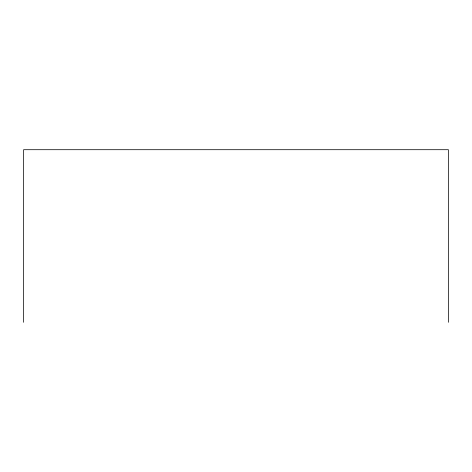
<?xml version="1.0" encoding="UTF-8"?>
<svg xmlns="http://www.w3.org/2000/svg" width="472" height="472" viewBox="0 0 472 472"><rect width="100%" height="100%" fill="white"/><g stroke="black" fill="none" stroke-linecap="round" stroke-linejoin="round"><path stroke-width="0.71" d="M448.4 322.299L448.4 149.701L23.6 149.701L23.6 322.299"/></g></svg>
